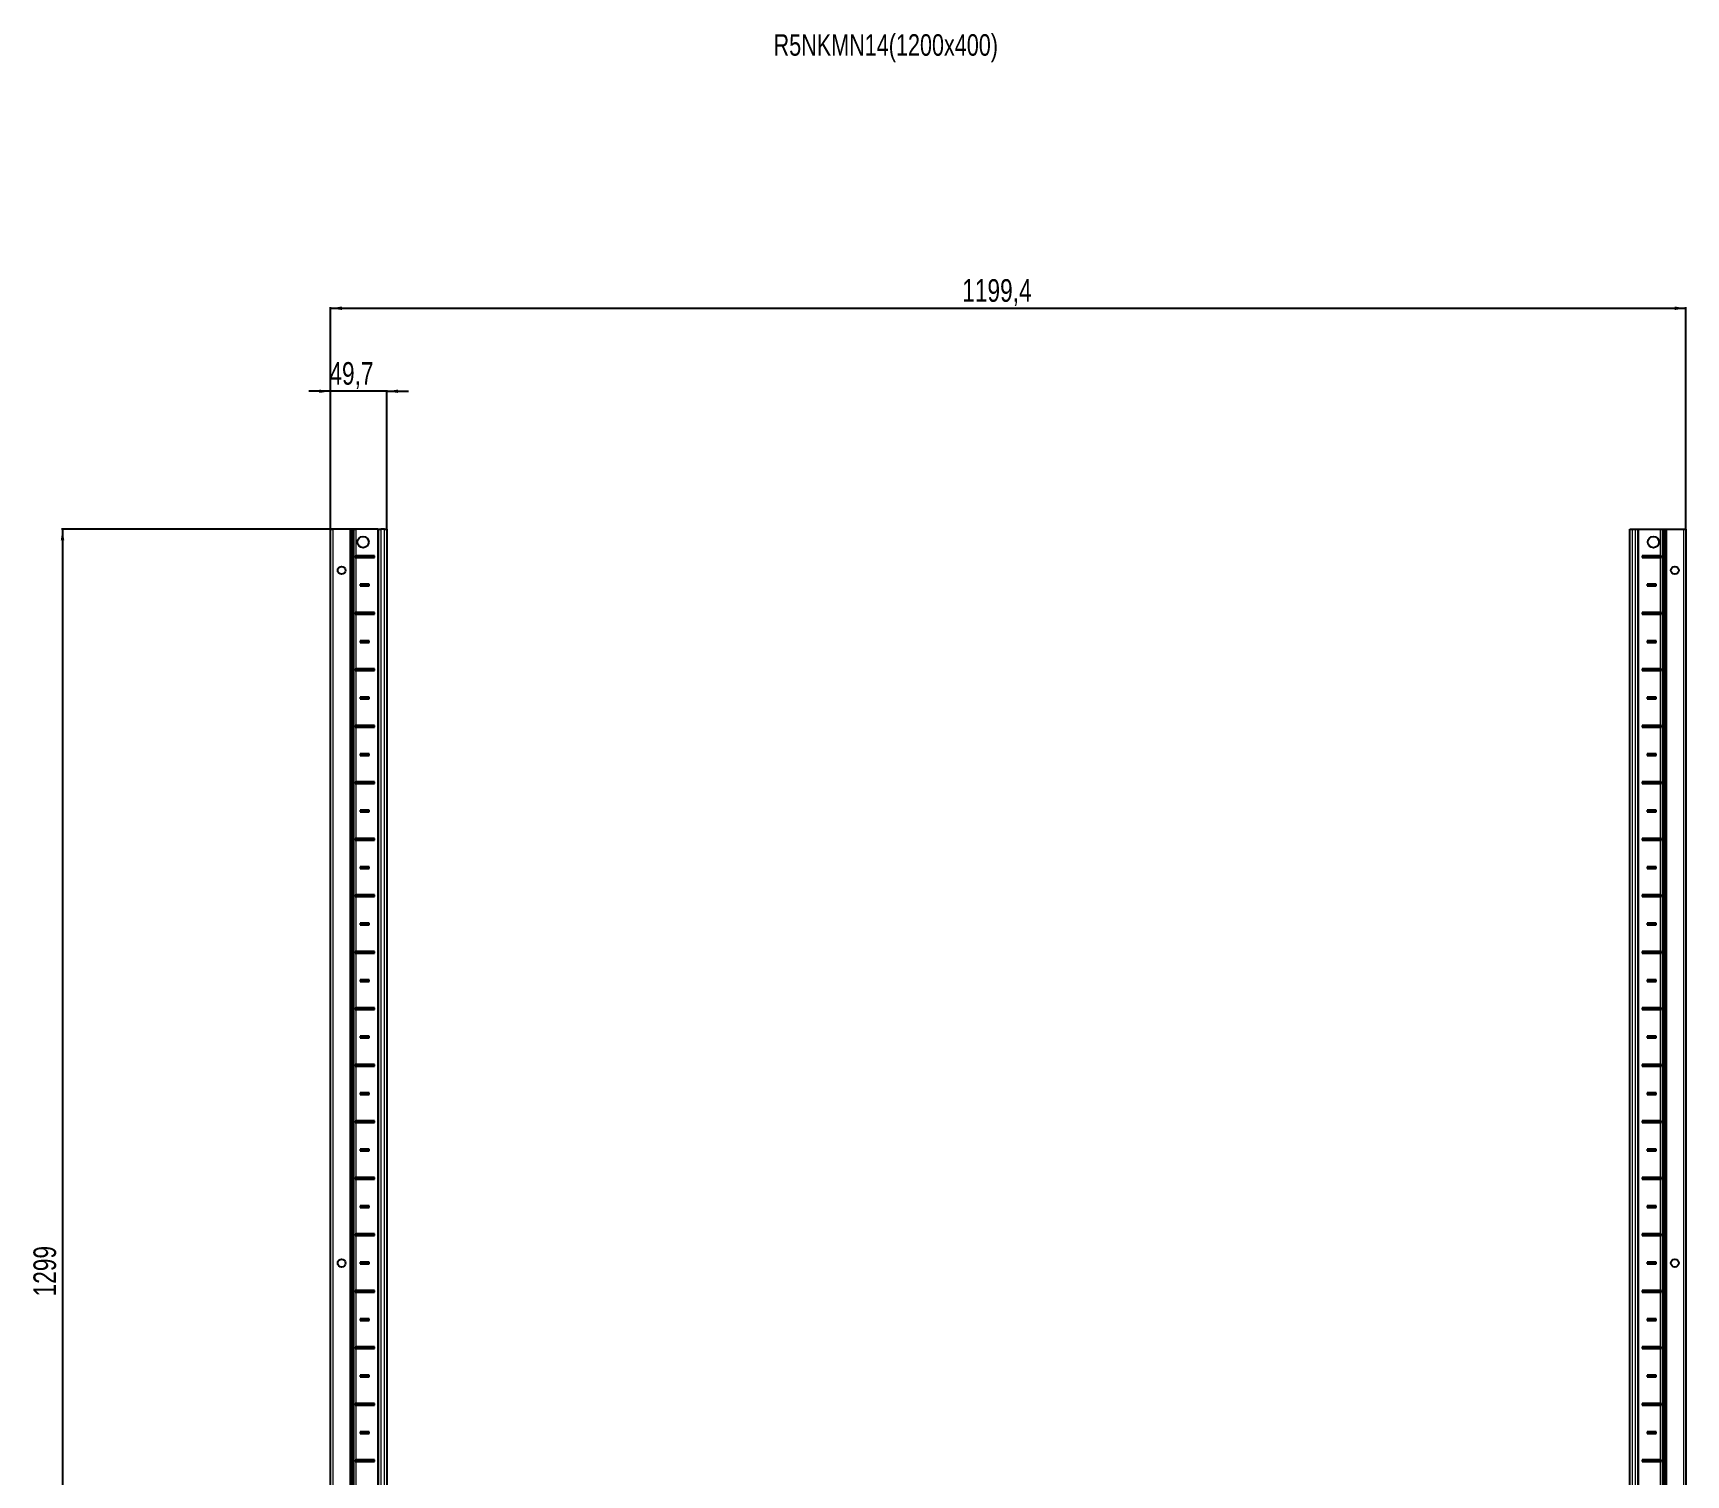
# Model space of a CAD drawing. Header units: millimetres. Extents: x -199 to 3800, y -1647 to 1507.
# Drawn here: x -199 to 1263, y -390 to 886 of the extents above; entities that cross this region are included whole.
import ezdxf

# ---------------------------------------------------------------- set-up
doc = ezdxf.new("R2010")
doc.units = ezdxf.units.MM
doc.layers.add('FORMAT', color=7, linetype='Continuous')
doc.styles.add('SLDTEXTSTYLE0', font='TXT', dxfattribs={"width": 0.75})
doc.dimstyles.new('SLDDIMSTYLE0', dxfattribs={"dimtxt": 20, "dimasz": 10, "dimexe": 0, "dimexo": 0.0625, "dimgap": 5, "dimtad": 2, "dimdec": 1, "dimrnd": 1e-09, "dimzin": 12, "dimdsep": 46, "dimtxsty": 'SLDTEXTSTYLE0', "dimsah": 1, "dimcen": 0.09, "dimadec": 0, "dimazin": 3, "dimtfac": 1, "dimtofl": 0, "dimtmove": 0, "dimatfit": 3, "dimfxl": 0, "dimfrac": 2, "dimtolj": 1, "dimtzin": 12, "dimarcsym": 0})
doc.dimstyles.new('SLDDIMSTYLE1', dxfattribs={"dimtxt": 20, "dimasz": 10, "dimexe": 0, "dimexo": 0.0625, "dimgap": 5, "dimtad": 2, "dimdec": 1, "dimrnd": 1e-09, "dimzin": 12, "dimdsep": 46, "dimtxsty": 'SLDTEXTSTYLE0', "dimsah": 1, "dimcen": 0.09, "dimadec": 0, "dimazin": 3, "dimtfac": 1, "dimtmove": 0, "dimatfit": 0, "dimfxl": 0, "dimfrac": 2, "dimtolj": 1, "dimtzin": 12, "dimarcsym": 0})

# ---------------------------------------------------------------- blocks, each defined once
blk = doc.blocks.new('_D')
at = {"layer": 'FORMAT'}
for p, q in [((86.4, 447.2), (-174.2, 447.2)), ((-173.2, 447.2), (-173.2, -851.8)), ((86.4, -851.8), (-174.2, -851.8))]:
    blk.add_line(p, q, dxfattribs=at)
for points in [[(-173.2, 447.2), (-174.7, 437.2), (-171.6, 437.2)], [(-173.2, -851.8), (-171.6, -841.8), (-174.7, -841.8)]]:
    blk.add_solid(points, dxfattribs=at)
at = {"layer": 'FORMAT', "insert": (-198.9, -231.8), "char_height": 20, "attachment_point": 1, "rotation": 90, "style": 'SLDTEXTSTYLE0'}
blk.add_mtext('1299', dxfattribs=at)
blk = doc.blocks.new('_D_1')
at = {"layer": 'FORMAT'}
for p, q in [((64, 447.2), (64, 643.6)), ((1263.4, 447.2), (1263.4, 643.6)), ((64, 642.6), (1263.4, 642.6))]:
    blk.add_line(p, q, dxfattribs=at)
for points in [[(64, 642.6), (74, 641.1), (74, 644.2)], [(1263.4, 642.6), (1253.4, 644.2), (1253.4, 641.1)]]:
    blk.add_solid(points, dxfattribs=at)
at = {"layer": 'FORMAT', "insert": (623, 668.4), "char_height": 20, "attachment_point": 1, "style": 'SLDTEXTSTYLE0'}
blk.add_mtext('1199,4', dxfattribs=at)
blk = doc.blocks.new('_D_2')
at = {"layer": 'FORMAT'}
for p, q in [((64, 569.2), (44.7, 569.2)), ((64, 447.2), (64, 570.2)), ((113.7, 569.2), (64, 569.2)), ((113.7, 447.2), (113.7, 570.2)), ((113.7, 569.2), (132.9, 569.2))]:
    blk.add_line(p, q, dxfattribs=at)
for points in [[(64, 569.2), (54, 570.7), (54, 567.7)], [(113.7, 569.2), (123.7, 567.7), (123.7, 570.7)]]:
    blk.add_solid(points, dxfattribs=at)
at = {"layer": 'FORMAT', "insert": (63, 595), "char_height": 20, "attachment_point": 1, "style": 'SLDTEXTSTYLE0'}
blk.add_mtext('49,7', dxfattribs=at)

msp = doc.modelspace()

# ---------------------------------------------------------------- linework, layer by layer
at = {"color": 7, "linetype": 'Continuous', "lineweight": 25}
for p, q in [((63.98, -851.79), (63.98, 447.21)), ((63.98, 447.21), (65.98, 447.21)), ((81.33, 447.21), (65.98, 447.21)), ((81.33, 447.21), (81.98, 447.21)), ((81.98, -851.79), (81.98, 447.21)), ((81.98, 447.21), (82.56, 447.21)), ((83.77, 447.21), (82.56, 447.21)), ((83.77, -851.79), (83.77, 447.21)), ((83.8, 447.21), (83.77, 447.21)), ((83.8, -851.79), (83.8, 447.21)), ((85.01, 447.21), (83.8, 447.21)), ((85.01, 447.21), (86.42, 447.21)), ((105.83, 447.21), (86.42, 447.21)), ((105.83, 447.21), (106.48, 447.21)), ((106.48, -851.79), (106.48, 447.21)), ((106.48, 447.21), (108.48, 447.21)), ((111.68, 447.21), (108.48, 447.21)), ((111.68, 447.21), (113.68, 447.21)), ((113.68, 447.21), (113.68, -851.79)), ((1213.68, -851.79), (1213.68, 447.21)), ((1213.68, 447.21), (1215.68, 447.21)), ((1215.68, 447.21), (1218.88, 447.21)), ((1218.88, 447.21), (1220.88, 447.21)), ((1220.88, 447.21), (1220.88, -851.79)), ((1220.88, 447.21), (1221.53, 447.21)), ((1221.53, 447.21), (1240.93, 447.21)), ((1240.93, 447.21), (1242.34, 447.21)), ((1242.34, 447.21), (1243.55, 447.21)), ((1243.55, 447.21), (1243.55, -851.79)), ((1243.55, 447.21), (1243.58, 447.21)), ((1243.58, 447.21), (1243.58, -851.79)), ((1243.58, 447.21), (1244.79, 447.21)), ((1244.79, 447.21), (1245.38, 447.21)), ((1245.38, 447.21), (1245.38, -851.79)), ((1245.38, 447.21), (1246.03, 447.21)), ((1246.03, 447.21), (1261.38, 447.21)), ((1261.38, 447.21), (1263.38, 447.21)), ((1263.38, 447.21), (1263.38, -851.79)), ((85.93, 423.35), (85.93, 422.06)), ((86.58, 422.71), (85.93, 423.35)), ((86.58, 422.71), (85.93, 422.06)), ((102.83, 423.46), (86.42, 423.46)), ((86.42, 421.96), (102.83, 421.96)), ((102.08, 422.71), (86.58, 422.71)), ((102.08, 422.71), (102.83, 423.46)), ((102.08, 422.71), (102.83, 421.96)), ((102.83, 421.96), (102.83, 423.46)), ((1240.93, 423.46), (1224.53, 423.46)), ((1224.53, 423.46), (1224.53, 421.96)), ((1225.28, 422.71), (1224.53, 423.46)), ((1225.28, 422.71), (1224.53, 421.96)), ((1224.53, 421.96), (1240.93, 421.96)), ((1225.28, 422.71), (1240.78, 422.71)), ((1240.78, 422.71), (1241.42, 423.35)), ((1240.78, 422.71), (1241.42, 422.06)), ((1241.42, 422.06), (1241.42, 423.35)), ((98.33, 398.46), (90.33, 398.46)), ((90.33, 398.46), (90.33, 396.96)), ((91.08, 397.71), (90.33, 398.46)), ((91.08, 397.71), (90.33, 396.96)), ((90.33, 396.96), (98.33, 396.96)), ((97.58, 397.71), (91.08, 397.71)), ((97.58, 397.71), (98.33, 398.46)), ((97.58, 397.71), (98.33, 396.96)), ((98.33, 396.96), (98.33, 398.46)), ((1237.03, 398.46), (1229.03, 398.46)), ((1229.03, 398.46), (1229.03, 396.96)), ((1229.78, 397.71), (1229.03, 398.46)), ((1229.78, 397.71), (1229.03, 396.96)), ((1229.03, 396.96), (1237.03, 396.96)), ((1229.78, 397.71), (1236.28, 397.71)), ((1236.28, 397.71), (1237.03, 398.46)), ((1236.28, 397.71), (1237.03, 396.96)), ((1237.03, 396.96), (1237.03, 398.46)), ((85.93, 373.35), (85.93, 372.06)), ((86.58, 372.71), (85.93, 373.35)), ((86.58, 372.71), (85.93, 372.06)), ((102.83, 373.46), (86.42, 373.46)), ((86.42, 371.96), (102.83, 371.96)), ((102.08, 372.71), (86.58, 372.71)), ((102.08, 372.71), (102.83, 373.46)), ((102.08, 372.71), (102.83, 371.96)), ((102.83, 371.96), (102.83, 373.46)), ((1240.93, 373.46), (1224.53, 373.46)), ((1224.53, 373.46), (1224.53, 371.96)), ((1225.28, 372.71), (1224.53, 373.46)), ((1225.28, 372.71), (1224.53, 371.96)), ((1224.53, 371.96), (1240.93, 371.96)), ((1225.28, 372.71), (1240.78, 372.71)), ((1240.78, 372.71), (1241.42, 373.35)), ((1240.78, 372.71), (1241.42, 372.06)), ((1241.42, 372.06), (1241.42, 373.35)), ((98.33, 348.46), (90.33, 348.46)), ((90.33, 348.46), (90.33, 346.96)), ((91.08, 347.71), (90.33, 348.46)), ((91.08, 347.71), (90.33, 346.96)), ((90.33, 346.96), (98.33, 346.96)), ((97.58, 347.71), (91.08, 347.71)), ((97.58, 347.71), (98.33, 348.46)), ((97.58, 347.71), (98.33, 346.96)), ((98.33, 346.96), (98.33, 348.46)), ((1237.03, 348.46), (1229.03, 348.46)), ((1229.03, 348.46), (1229.03, 346.96)), ((1229.78, 347.71), (1229.03, 348.46)), ((1229.78, 347.71), (1229.03, 346.96)), ((1229.03, 346.96), (1237.03, 346.96)), ((1229.78, 347.71), (1236.28, 347.71)), ((1236.28, 347.71), (1237.03, 348.46)), ((1236.28, 347.71), (1237.03, 346.96)), ((1237.03, 346.96), (1237.03, 348.46)), ((85.93, 323.35), (85.93, 322.06)), ((86.58, 322.71), (85.93, 323.35)), ((86.58, 322.71), (85.93, 322.06)), ((102.83, 323.46), (86.42, 323.46)), ((86.42, 321.96), (102.83, 321.96)), ((102.08, 322.71), (86.58, 322.71)), ((102.08, 322.71), (102.83, 323.46)), ((102.08, 322.71), (102.83, 321.96)), ((102.83, 321.96), (102.83, 323.46)), ((1240.93, 323.46), (1224.53, 323.46)), ((1224.53, 323.46), (1224.53, 321.96)), ((1225.28, 322.71), (1224.53, 323.46)), ((1225.28, 322.71), (1224.53, 321.96)), ((1224.53, 321.96), (1240.93, 321.96)), ((1225.28, 322.71), (1240.78, 322.71)), ((1240.78, 322.71), (1241.42, 323.35)), ((1240.78, 322.71), (1241.42, 322.06)), ((1241.42, 322.06), (1241.42, 323.35)), ((98.33, 298.46), (90.33, 298.46)), ((90.33, 298.46), (90.33, 296.96)), ((91.08, 297.71), (90.33, 298.46)), ((91.08, 297.71), (90.33, 296.96)), ((90.33, 296.96), (98.33, 296.96)), ((97.58, 297.71), (91.08, 297.71)), ((97.58, 297.71), (98.33, 298.46)), ((97.58, 297.71), (98.33, 296.96)), ((98.33, 296.96), (98.33, 298.46)), ((1237.03, 298.46), (1229.03, 298.46)), ((1229.03, 298.46), (1229.03, 296.96)), ((1229.78, 297.71), (1229.03, 298.46)), ((1229.78, 297.71), (1229.03, 296.96)), ((1229.03, 296.96), (1237.03, 296.96)), ((1229.78, 297.71), (1236.28, 297.71)), ((1236.28, 297.71), (1237.03, 298.46)), ((1236.28, 297.71), (1237.03, 296.96)), ((1237.03, 296.96), (1237.03, 298.46)), ((85.93, 273.35), (85.93, 272.06)), ((86.58, 272.71), (85.93, 273.35)), ((86.58, 272.71), (85.93, 272.06)), ((102.83, 273.46), (86.42, 273.46)), ((86.42, 271.96), (102.83, 271.96)), ((102.08, 272.71), (86.58, 272.71)), ((102.08, 272.71), (102.83, 273.46)), ((102.08, 272.71), (102.83, 271.96)), ((102.83, 271.96), (102.83, 273.46)), ((1240.93, 273.46), (1224.53, 273.46)), ((1224.53, 273.46), (1224.53, 271.96)), ((1225.28, 272.71), (1224.53, 273.46)), ((1225.28, 272.71), (1224.53, 271.96)), ((1224.53, 271.96), (1240.93, 271.96)), ((1225.28, 272.71), (1240.78, 272.71)), ((1240.78, 272.71), (1241.42, 273.35)), ((1240.78, 272.71), (1241.42, 272.06)), ((1241.42, 272.06), (1241.42, 273.35)), ((98.33, 248.46), (90.33, 248.46)), ((90.33, 248.46), (90.33, 246.96)), ((91.08, 247.71), (90.33, 248.46)), ((91.08, 247.71), (90.33, 246.96)), ((90.33, 246.96), (98.33, 246.96)), ((97.58, 247.71), (91.08, 247.71)), ((97.58, 247.71), (98.33, 248.46)), ((97.58, 247.71), (98.33, 246.96)), ((98.33, 246.96), (98.33, 248.46)), ((1237.03, 248.46), (1229.03, 248.46)), ((1229.03, 248.46), (1229.03, 246.96)), ((1229.78, 247.71), (1229.03, 248.46)), ((1229.78, 247.71), (1229.03, 246.96)), ((1229.03, 246.96), (1237.03, 246.96)), ((1229.78, 247.71), (1236.28, 247.71)), ((1236.28, 247.71), (1237.03, 248.46)), ((1236.28, 247.71), (1237.03, 246.96)), ((1237.03, 246.96), (1237.03, 248.46)), ((85.93, 223.35), (85.93, 222.06)), ((86.58, 222.71), (85.93, 223.35)), ((86.58, 222.71), (85.93, 222.06)), ((102.83, 223.46), (86.42, 223.46)), ((86.42, 221.96), (102.83, 221.96)), ((102.08, 222.71), (86.58, 222.71)), ((102.08, 222.71), (102.83, 223.46)), ((102.08, 222.71), (102.83, 221.96)), ((102.83, 221.96), (102.83, 223.46)), ((1240.93, 223.46), (1224.53, 223.46)), ((1224.53, 223.46), (1224.53, 221.96)), ((1225.28, 222.71), (1224.53, 223.46)), ((1225.28, 222.71), (1224.53, 221.96)), ((1224.53, 221.96), (1240.93, 221.96)), ((1225.28, 222.71), (1240.78, 222.71)), ((1240.78, 222.71), (1241.42, 223.35)), ((1240.78, 222.71), (1241.42, 222.06)), ((1241.42, 222.06), (1241.42, 223.35)), ((98.33, 198.46), (90.33, 198.46)), ((90.33, 198.46), (90.33, 196.96)), ((91.08, 197.71), (90.33, 198.46)), ((91.08, 197.71), (90.33, 196.96)), ((90.33, 196.96), (98.33, 196.96)), ((97.58, 197.71), (91.08, 197.71)), ((97.58, 197.71), (98.33, 198.46)), ((97.58, 197.71), (98.33, 196.96)), ((98.33, 196.96), (98.33, 198.46)), ((1237.03, 198.46), (1229.03, 198.46)), ((1229.03, 198.46), (1229.03, 196.96)), ((1229.78, 197.71), (1229.03, 198.46)), ((1229.78, 197.71), (1229.03, 196.96)), ((1229.03, 196.96), (1237.03, 196.96)), ((1229.78, 197.71), (1236.28, 197.71)), ((1236.28, 197.71), (1237.03, 198.46)), ((1236.28, 197.71), (1237.03, 196.96)), ((1237.03, 196.96), (1237.03, 198.46)), ((85.93, 173.35), (85.93, 172.06)), ((86.58, 172.71), (85.93, 173.35)), ((86.58, 172.71), (85.93, 172.06)), ((102.83, 173.46), (86.42, 173.46)), ((86.42, 171.96), (102.83, 171.96)), ((102.08, 172.71), (86.58, 172.71)), ((102.08, 172.71), (102.83, 173.46)), ((102.08, 172.71), (102.83, 171.96)), ((102.83, 171.96), (102.83, 173.46)), ((1240.93, 173.46), (1224.53, 173.46)), ((1224.53, 173.46), (1224.53, 171.96)), ((1225.28, 172.71), (1224.53, 173.46)), ((1225.28, 172.71), (1224.53, 171.96)), ((1224.53, 171.96), (1240.93, 171.96)), ((1225.28, 172.71), (1240.78, 172.71)), ((1240.78, 172.71), (1241.42, 173.35)), ((1240.78, 172.71), (1241.42, 172.06)), ((1241.42, 172.06), (1241.42, 173.35)), ((98.33, 148.46), (90.33, 148.46)), ((90.33, 148.46), (90.33, 146.96)), ((91.08, 147.71), (90.33, 148.46)), ((91.08, 147.71), (90.33, 146.96)), ((90.33, 146.96), (98.33, 146.96)), ((97.58, 147.71), (91.08, 147.71)), ((97.58, 147.71), (98.33, 148.46)), ((97.58, 147.71), (98.33, 146.96)), ((98.33, 146.96), (98.33, 148.46)), ((1237.03, 148.46), (1229.03, 148.46)), ((1229.03, 148.46), (1229.03, 146.96)), ((1229.78, 147.71), (1229.03, 148.46)), ((1229.78, 147.71), (1229.03, 146.96)), ((1229.03, 146.96), (1237.03, 146.96)), ((1229.78, 147.71), (1236.28, 147.71)), ((1236.28, 147.71), (1237.03, 148.46)), ((1236.28, 147.71), (1237.03, 146.96)), ((1237.03, 146.96), (1237.03, 148.46)), ((85.93, 123.35), (85.93, 122.06)), ((86.58, 122.71), (85.93, 123.35)), ((86.58, 122.71), (85.93, 122.06)), ((102.83, 123.46), (86.42, 123.46)), ((86.42, 121.96), (102.83, 121.96)), ((102.08, 122.71), (86.58, 122.71)), ((102.08, 122.71), (102.83, 123.46)), ((102.08, 122.71), (102.83, 121.96)), ((102.83, 121.96), (102.83, 123.46)), ((1240.93, 123.46), (1224.53, 123.46)), ((1224.53, 123.46), (1224.53, 121.96)), ((1225.28, 122.71), (1224.53, 123.46)), ((1225.28, 122.71), (1224.53, 121.96)), ((1224.53, 121.96), (1240.93, 121.96)), ((1225.28, 122.71), (1240.78, 122.71)), ((1240.78, 122.71), (1241.42, 123.35)), ((1240.78, 122.71), (1241.42, 122.06)), ((1241.42, 122.06), (1241.42, 123.35)), ((98.33, 98.46), (90.33, 98.46)), ((90.33, 98.46), (90.33, 96.96)), ((91.08, 97.71), (90.33, 98.46)), ((91.08, 97.71), (90.33, 96.96)), ((90.33, 96.96), (98.33, 96.96)), ((97.58, 97.71), (91.08, 97.71)), ((97.58, 97.71), (98.33, 98.46)), ((97.58, 97.71), (98.33, 96.96)), ((98.33, 96.96), (98.33, 98.46)), ((1237.03, 98.46), (1229.03, 98.46)), ((1229.03, 98.46), (1229.03, 96.96)), ((1229.78, 97.71), (1229.03, 98.46)), ((1229.78, 97.71), (1229.03, 96.96)), ((1229.03, 96.96), (1237.03, 96.96)), ((1229.78, 97.71), (1236.28, 97.71)), ((1236.28, 97.71), (1237.03, 98.46)), ((1236.28, 97.71), (1237.03, 96.96)), ((1237.03, 96.96), (1237.03, 98.46)), ((85.93, 73.35), (85.93, 72.06)), ((86.58, 72.71), (85.93, 73.35)), ((102.83, 73.46), (86.42, 73.46)), ((102.08, 72.71), (102.83, 73.46)), ((102.83, 71.96), (102.83, 73.46)), ((1240.93, 73.46), (1224.53, 73.46)), ((1224.53, 73.46), (1224.53, 71.96)), ((1225.28, 72.71), (1224.53, 73.46)), ((1240.78, 72.71), (1241.42, 73.35)), ((1241.42, 72.06), (1241.42, 73.35)), ((86.58, 72.71), (85.93, 72.06)), ((86.42, 71.96), (102.83, 71.96)), ((102.08, 72.71), (86.58, 72.71)), ((102.08, 72.71), (102.83, 71.96)), ((1225.28, 72.71), (1224.53, 71.96)), ((1224.53, 71.96), (1240.93, 71.96)), ((1225.28, 72.71), (1240.78, 72.71)), ((1240.78, 72.71), (1241.42, 72.06)), ((98.33, 48.46), (90.33, 48.46)), ((90.33, 48.46), (90.33, 46.96)), ((91.08, 47.71), (90.33, 48.46)), ((91.08, 47.71), (90.33, 46.96)), ((90.33, 46.96), (98.33, 46.96)), ((97.58, 47.71), (91.08, 47.71)), ((97.58, 47.71), (98.33, 48.46)), ((97.58, 47.71), (98.33, 46.96)), ((98.33, 46.96), (98.33, 48.46)), ((1237.03, 48.46), (1229.03, 48.46)), ((1229.03, 48.46), (1229.03, 46.96)), ((1229.78, 47.71), (1229.03, 48.46)), ((1229.78, 47.71), (1229.03, 46.96)), ((1229.03, 46.96), (1237.03, 46.96)), ((1229.78, 47.71), (1236.28, 47.71)), ((1236.28, 47.71), (1237.03, 48.46)), ((1236.28, 47.71), (1237.03, 46.96)), ((1237.03, 46.96), (1237.03, 48.46)), ((85.93, 23.35), (85.93, 22.06)), ((86.58, 22.71), (85.93, 23.35)), ((86.58, 22.71), (85.93, 22.06)), ((102.83, 23.46), (86.42, 23.46)), ((86.42, 21.96), (102.83, 21.96)), ((102.08, 22.71), (86.58, 22.71)), ((102.08, 22.71), (102.83, 23.46)), ((102.08, 22.71), (102.83, 21.96)), ((102.83, 21.96), (102.83, 23.46)), ((1240.93, 23.46), (1224.53, 23.46)), ((1224.53, 23.46), (1224.53, 21.96)), ((1225.28, 22.71), (1224.53, 23.46)), ((1225.28, 22.71), (1224.53, 21.96)), ((1224.53, 21.96), (1240.93, 21.96)), ((1225.28, 22.71), (1240.78, 22.71)), ((1240.78, 22.71), (1241.42, 23.35)), ((1240.78, 22.71), (1241.42, 22.06)), ((1241.42, 22.06), (1241.42, 23.35)), ((98.33, -1.54), (90.33, -1.54)), ((90.33, -1.54), (90.33, -3.04)), ((91.08, -2.29), (90.33, -1.54)), ((91.08, -2.29), (90.33, -3.04)), ((90.33, -3.04), (98.33, -3.04)), ((97.58, -2.29), (91.08, -2.29)), ((97.58, -2.29), (98.33, -1.54)), ((97.58, -2.29), (98.33, -3.04)), ((98.33, -3.04), (98.33, -1.54)), ((1237.03, -1.54), (1229.03, -1.54)), ((1229.03, -1.54), (1229.03, -3.04)), ((1229.78, -2.29), (1229.03, -1.54)), ((1229.78, -2.29), (1229.03, -3.04)), ((1229.03, -3.04), (1237.03, -3.04)), ((1229.78, -2.29), (1236.28, -2.29)), ((1236.28, -2.29), (1237.03, -1.54)), ((1236.28, -2.29), (1237.03, -3.04)), ((1237.03, -3.04), (1237.03, -1.54)), ((85.93, -26.65), (85.93, -27.94)), ((86.58, -27.29), (85.93, -26.65)), ((86.58, -27.29), (85.93, -27.94)), ((102.83, -26.54), (86.42, -26.54)), ((86.42, -28.04), (102.83, -28.04)), ((102.08, -27.29), (86.58, -27.29)), ((102.08, -27.29), (102.83, -26.54)), ((102.08, -27.29), (102.83, -28.04)), ((102.83, -28.04), (102.83, -26.54)), ((1240.93, -26.54), (1224.53, -26.54)), ((1224.53, -26.54), (1224.53, -28.04)), ((1225.28, -27.29), (1224.53, -26.54)), ((1225.28, -27.29), (1224.53, -28.04)), ((1224.53, -28.04), (1240.93, -28.04)), ((1225.28, -27.29), (1240.78, -27.29)), ((1240.78, -27.29), (1241.42, -26.65)), ((1240.78, -27.29), (1241.42, -27.94)), ((1241.42, -27.94), (1241.42, -26.65)), ((98.33, -51.54), (90.33, -51.54)), ((90.33, -51.54), (90.33, -53.04)), ((91.08, -52.29), (90.33, -51.54)), ((91.08, -52.29), (90.33, -53.04)), ((90.33, -53.04), (98.33, -53.04)), ((97.58, -52.29), (91.08, -52.29)), ((97.58, -52.29), (98.33, -51.54)), ((97.58, -52.29), (98.33, -53.04)), ((98.33, -53.04), (98.33, -51.54)), ((1237.03, -51.54), (1229.03, -51.54)), ((1229.03, -51.54), (1229.03, -53.04)), ((1229.78, -52.29), (1229.03, -51.54)), ((1229.78, -52.29), (1229.03, -53.04)), ((1229.03, -53.04), (1237.03, -53.04)), ((1229.78, -52.29), (1236.28, -52.29)), ((1236.28, -52.29), (1237.03, -51.54)), ((1236.28, -52.29), (1237.03, -53.04)), ((1237.03, -53.04), (1237.03, -51.54)), ((85.93, -76.65), (85.93, -77.94)), ((86.58, -77.29), (85.93, -76.65)), ((86.58, -77.29), (85.93, -77.94)), ((102.83, -76.54), (86.42, -76.54)), ((86.42, -78.04), (102.83, -78.04)), ((102.08, -77.29), (86.58, -77.29)), ((102.08, -77.29), (102.83, -76.54)), ((102.08, -77.29), (102.83, -78.04)), ((102.83, -78.04), (102.83, -76.54)), ((1240.93, -76.54), (1224.53, -76.54)), ((1224.53, -76.54), (1224.53, -78.04)), ((1225.28, -77.29), (1224.53, -76.54)), ((1225.28, -77.29), (1224.53, -78.04)), ((1224.53, -78.04), (1240.93, -78.04)), ((1225.28, -77.29), (1240.78, -77.29)), ((1240.78, -77.29), (1241.42, -76.65)), ((1240.78, -77.29), (1241.42, -77.94)), ((1241.42, -77.94), (1241.42, -76.65)), ((98.33, -101.54), (90.33, -101.54)), ((90.33, -101.54), (90.33, -103.04)), ((91.08, -102.29), (90.33, -101.54)), ((91.08, -102.29), (90.33, -103.04)), ((97.58, -102.29), (91.08, -102.29)), ((97.58, -102.29), (98.33, -101.54)), ((97.58, -102.29), (98.33, -103.04)), ((98.33, -103.04), (98.33, -101.54)), ((1237.03, -101.54), (1229.03, -101.54)), ((1229.03, -101.54), (1229.03, -103.04)), ((1229.78, -102.29), (1229.03, -101.54)), ((1229.78, -102.29), (1229.03, -103.04)), ((1229.78, -102.29), (1236.28, -102.29)), ((1236.28, -102.29), (1237.03, -101.54)), ((1236.28, -102.29), (1237.03, -103.04)), ((1237.03, -103.04), (1237.03, -101.54)), ((90.33, -103.04), (98.33, -103.04)), ((1229.03, -103.04), (1237.03, -103.04)), ((85.93, -126.65), (85.93, -127.94)), ((86.58, -127.29), (85.93, -126.65)), ((86.58, -127.29), (85.93, -127.94)), ((102.83, -126.54), (86.42, -126.54)), ((86.42, -128.04), (102.83, -128.04)), ((102.08, -127.29), (86.58, -127.29)), ((102.08, -127.29), (102.83, -126.54)), ((102.08, -127.29), (102.83, -128.04)), ((102.83, -128.04), (102.83, -126.54)), ((1240.93, -126.54), (1224.53, -126.54)), ((1224.53, -126.54), (1224.53, -128.04)), ((1225.28, -127.29), (1224.53, -126.54)), ((1225.28, -127.29), (1224.53, -128.04)), ((1224.53, -128.04), (1240.93, -128.04)), ((1225.28, -127.29), (1240.78, -127.29)), ((1240.78, -127.29), (1241.42, -126.65)), ((1240.78, -127.29), (1241.42, -127.94)), ((1241.42, -127.94), (1241.42, -126.65)), ((98.33, -151.54), (90.33, -151.54)), ((90.33, -151.54), (90.33, -153.04)), ((91.08, -152.29), (90.33, -151.54)), ((91.08, -152.29), (90.33, -153.04)), ((90.33, -153.04), (98.33, -153.04)), ((97.58, -152.29), (91.08, -152.29)), ((97.58, -152.29), (98.33, -151.54)), ((97.58, -152.29), (98.33, -153.04)), ((98.33, -153.04), (98.33, -151.54)), ((1237.03, -151.54), (1229.03, -151.54)), ((1229.03, -151.54), (1229.03, -153.04)), ((1229.78, -152.29), (1229.03, -151.54)), ((1229.78, -152.29), (1229.03, -153.04)), ((1229.03, -153.04), (1237.03, -153.04)), ((1229.78, -152.29), (1236.28, -152.29)), ((1236.28, -152.29), (1237.03, -151.54)), ((1236.28, -152.29), (1237.03, -153.04)), ((1237.03, -153.04), (1237.03, -151.54)), ((85.93, -176.65), (85.93, -177.94)), ((86.58, -177.29), (85.93, -176.65)), ((86.58, -177.29), (85.93, -177.94)), ((102.83, -176.54), (86.42, -176.54)), ((86.42, -178.04), (102.83, -178.04)), ((102.08, -177.29), (86.58, -177.29)), ((102.08, -177.29), (102.83, -176.54)), ((102.08, -177.29), (102.83, -178.04)), ((102.83, -178.04), (102.83, -176.54)), ((1240.93, -176.54), (1224.53, -176.54)), ((1224.53, -176.54), (1224.53, -178.04)), ((1225.28, -177.29), (1224.53, -176.54)), ((1225.28, -177.29), (1224.53, -178.04)), ((1224.53, -178.04), (1240.93, -178.04)), ((1225.28, -177.29), (1240.78, -177.29)), ((1240.78, -177.29), (1241.42, -176.65)), ((1240.78, -177.29), (1241.42, -177.94)), ((1241.42, -177.94), (1241.42, -176.65)), ((98.33, -201.54), (90.33, -201.54)), ((90.33, -201.54), (90.33, -203.04)), ((91.08, -202.29), (90.33, -201.54)), ((91.08, -202.29), (90.33, -203.04)), ((90.33, -203.04), (98.33, -203.04)), ((97.58, -202.29), (91.08, -202.29)), ((97.58, -202.29), (98.33, -201.54)), ((97.58, -202.29), (98.33, -203.04)), ((98.33, -203.04), (98.33, -201.54)), ((1237.03, -201.54), (1229.03, -201.54)), ((1229.03, -201.54), (1229.03, -203.04)), ((1229.78, -202.29), (1229.03, -201.54)), ((1229.78, -202.29), (1229.03, -203.04)), ((1229.03, -203.04), (1237.03, -203.04)), ((1229.78, -202.29), (1236.28, -202.29)), ((1236.28, -202.29), (1237.03, -201.54)), ((1236.28, -202.29), (1237.03, -203.04)), ((1237.03, -203.04), (1237.03, -201.54)), ((85.93, -226.65), (85.93, -227.94)), ((86.58, -227.29), (85.93, -226.65)), ((86.58, -227.29), (85.93, -227.94)), ((102.83, -226.54), (86.42, -226.54)), ((86.42, -228.04), (102.83, -228.04)), ((102.08, -227.29), (86.58, -227.29)), ((102.08, -227.29), (102.83, -226.54)), ((102.08, -227.29), (102.83, -228.04)), ((102.83, -228.04), (102.83, -226.54)), ((1240.93, -226.54), (1224.53, -226.54)), ((1224.53, -226.54), (1224.53, -228.04)), ((1225.28, -227.29), (1224.53, -226.54)), ((1225.28, -227.29), (1224.53, -228.04)), ((1224.53, -228.04), (1240.93, -228.04)), ((1225.28, -227.29), (1240.78, -227.29)), ((1240.78, -227.29), (1241.42, -226.65)), ((1240.78, -227.29), (1241.42, -227.94)), ((1241.42, -227.94), (1241.42, -226.65)), ((98.33, -251.54), (90.33, -251.54)), ((90.33, -251.54), (90.33, -253.04)), ((91.08, -252.29), (90.33, -251.54)), ((91.08, -252.29), (90.33, -253.04)), ((90.33, -253.04), (98.33, -253.04)), ((97.58, -252.29), (91.08, -252.29)), ((97.58, -252.29), (98.33, -251.54)), ((97.58, -252.29), (98.33, -253.04)), ((98.33, -253.04), (98.33, -251.54)), ((1237.03, -251.54), (1229.03, -251.54)), ((1229.03, -251.54), (1229.03, -253.04)), ((1229.78, -252.29), (1229.03, -251.54)), ((1229.78, -252.29), (1229.03, -253.04)), ((1229.03, -253.04), (1237.03, -253.04)), ((1229.78, -252.29), (1236.28, -252.29)), ((1236.28, -252.29), (1237.03, -251.54)), ((1236.28, -252.29), (1237.03, -253.04)), ((1237.03, -253.04), (1237.03, -251.54)), ((85.93, -276.65), (85.93, -277.94)), ((86.58, -277.29), (85.93, -276.65)), ((86.58, -277.29), (85.93, -277.94)), ((102.83, -276.54), (86.42, -276.54)), ((102.08, -277.29), (86.58, -277.29)), ((102.08, -277.29), (102.83, -276.54)), ((102.08, -277.29), (102.83, -278.04)), ((102.83, -278.04), (102.83, -276.54)), ((1240.93, -276.54), (1224.53, -276.54)), ((1224.53, -276.54), (1224.53, -278.04)), ((1225.28, -277.29), (1224.53, -276.54)), ((1225.28, -277.29), (1224.53, -278.04)), ((1225.28, -277.29), (1240.78, -277.29)), ((1240.78, -277.29), (1241.42, -276.65)), ((1240.78, -277.29), (1241.42, -277.94)), ((1241.42, -277.94), (1241.42, -276.65)), ((86.42, -278.04), (102.83, -278.04)), ((1224.53, -278.04), (1240.93, -278.04)), ((98.33, -301.54), (90.33, -301.54)), ((90.33, -301.54), (90.33, -303.04)), ((91.08, -302.29), (90.33, -301.54)), ((91.08, -302.29), (90.33, -303.04)), ((90.33, -303.04), (98.33, -303.04)), ((97.58, -302.29), (91.08, -302.29)), ((97.58, -302.29), (98.33, -301.54)), ((97.58, -302.29), (98.33, -303.04)), ((98.33, -303.04), (98.33, -301.54)), ((1237.03, -301.54), (1229.03, -301.54)), ((1229.03, -301.54), (1229.03, -303.04)), ((1229.78, -302.29), (1229.03, -301.54)), ((1229.78, -302.29), (1229.03, -303.04)), ((1229.03, -303.04), (1237.03, -303.04)), ((1229.78, -302.29), (1236.28, -302.29)), ((1236.28, -302.29), (1237.03, -301.54)), ((1236.28, -302.29), (1237.03, -303.04)), ((1237.03, -303.04), (1237.03, -301.54)), ((85.93, -326.65), (85.93, -327.94)), ((86.58, -327.29), (85.93, -326.65)), ((86.58, -327.29), (85.93, -327.94)), ((102.83, -326.54), (86.42, -326.54)), ((86.42, -328.04), (102.83, -328.04)), ((102.08, -327.29), (86.58, -327.29)), ((102.08, -327.29), (102.83, -326.54)), ((102.08, -327.29), (102.83, -328.04)), ((102.83, -328.04), (102.83, -326.54)), ((1240.93, -326.54), (1224.53, -326.54)), ((1224.53, -326.54), (1224.53, -328.04)), ((1225.28, -327.29), (1224.53, -326.54)), ((1225.28, -327.29), (1224.53, -328.04)), ((1224.53, -328.04), (1240.93, -328.04)), ((1225.28, -327.29), (1240.78, -327.29)), ((1240.78, -327.29), (1241.42, -326.65)), ((1240.78, -327.29), (1241.42, -327.94)), ((1241.42, -327.94), (1241.42, -326.65)), ((98.33, -351.54), (90.33, -351.54)), ((90.33, -351.54), (90.33, -353.04)), ((91.08, -352.29), (90.33, -351.54)), ((91.08, -352.29), (90.33, -353.04)), ((90.33, -353.04), (98.33, -353.04)), ((97.58, -352.29), (91.08, -352.29)), ((97.58, -352.29), (98.33, -351.54)), ((97.58, -352.29), (98.33, -353.04)), ((98.33, -353.04), (98.33, -351.54)), ((1237.03, -351.54), (1229.03, -351.54)), ((1229.03, -351.54), (1229.03, -353.04)), ((1229.78, -352.29), (1229.03, -351.54)), ((1229.78, -352.29), (1229.03, -353.04)), ((1229.03, -353.04), (1237.03, -353.04)), ((1229.78, -352.29), (1236.28, -352.29)), ((1236.28, -352.29), (1237.03, -351.54)), ((1236.28, -352.29), (1237.03, -353.04)), ((1237.03, -353.04), (1237.03, -351.54)), ((85.93, -376.65), (85.93, -377.94)), ((86.58, -377.29), (85.93, -376.65)), ((86.58, -377.29), (85.93, -377.94)), ((102.83, -376.54), (86.42, -376.54)), ((86.42, -378.04), (102.83, -378.04)), ((102.08, -377.29), (86.58, -377.29)), ((102.08, -377.29), (102.83, -376.54)), ((102.08, -377.29), (102.83, -378.04)), ((102.83, -378.04), (102.83, -376.54)), ((1240.93, -376.54), (1224.53, -376.54)), ((1224.53, -376.54), (1224.53, -378.04)), ((1225.28, -377.29), (1224.53, -376.54)), ((1225.28, -377.29), (1224.53, -378.04)), ((1224.53, -378.04), (1240.93, -378.04)), ((1225.28, -377.29), (1240.78, -377.29)), ((1240.78, -377.29), (1241.42, -376.65)), ((1240.78, -377.29), (1241.42, -377.94)), ((1241.42, -377.94), (1241.42, -376.65))]:
    msp.add_line(p, q, dxfattribs=at)
at = {"color": 8, "linetype": 'Continuous', "lineweight": 18}
for p, q in [((65.98, 447.21), (65.98, -851.79)), ((81.33, -851.79), (81.33, 447.21)), ((82.56, 447.21), (82.56, -851.79)), ((85.01, -851.79), (85.01, 447.21)), ((86.42, 447.21), (86.42, 423.46)), ((105.83, -851.79), (105.83, 447.21)), ((108.48, 447.21), (108.48, -851.79)), ((111.68, -851.79), (111.68, 447.21)), ((1215.68, 447.21), (1215.68, -851.79)), ((1218.88, -851.79), (1218.88, 447.21)), ((1221.53, 447.21), (1221.53, -851.79)), ((1240.93, 423.46), (1240.93, 447.21)), ((1242.34, 447.21), (1242.34, -851.79)), ((1244.79, -851.79), (1244.79, 447.21)), ((1246.03, 447.21), (1246.03, -851.79)), ((1261.38, -851.79), (1261.38, 447.21)), ((86.42, 421.96), (86.42, 373.46)), ((1240.93, 373.46), (1240.93, 421.96)), ((86.42, 371.96), (86.42, 323.46)), ((1240.93, 323.46), (1240.93, 371.96)), ((86.42, 321.96), (86.42, 273.46)), ((1240.93, 273.46), (1240.93, 321.96)), ((86.42, 271.96), (86.42, 223.46)), ((1240.93, 223.46), (1240.93, 271.96)), ((86.42, 221.96), (86.42, 173.46)), ((1240.93, 173.46), (1240.93, 221.96)), ((86.42, 171.96), (86.42, 123.46)), ((1240.93, 123.46), (1240.93, 171.96)), ((86.42, 121.96), (86.42, 73.46)), ((1240.93, 73.46), (1240.93, 121.96)), ((86.42, 71.96), (86.42, 23.46)), ((1240.93, 23.46), (1240.93, 71.96)), ((86.42, 21.96), (86.42, -26.54)), ((1240.93, -26.54), (1240.93, 21.96)), ((86.42, -28.04), (86.42, -76.54)), ((1240.93, -76.54), (1240.93, -28.04)), ((86.42, -78.04), (86.42, -126.54)), ((1240.93, -126.54), (1240.93, -78.04)), ((86.42, -128.04), (86.42, -176.54)), ((1240.93, -176.54), (1240.93, -128.04)), ((86.42, -178.04), (86.42, -226.54)), ((1240.93, -226.54), (1240.93, -178.04)), ((86.42, -228.04), (86.42, -276.54)), ((1240.93, -276.54), (1240.93, -228.04)), ((86.42, -278.04), (86.42, -326.54)), ((1240.93, -326.54), (1240.93, -278.04)), ((86.42, -328.04), (86.42, -376.54)), ((1240.93, -376.54), (1240.93, -328.04)), ((86.42, -378.04), (86.42, -426.54)), ((1240.93, -426.54), (1240.93, -378.04))]:
    msp.add_line(p, q, dxfattribs=at)
at = {"color": 7, "linetype": 'Continuous', "lineweight": 25}
for centre, radius in [((92.83, 435.71), 5), ((1234.53, 435.71), 5), ((73.83, 410.71), 3.5), ((1253.53, 410.71), 3.5), ((73.83, -202.29), 3.5), ((1253.53, -202.29), 3.5)]:
    msp.add_circle(centre, radius, dxfattribs=at)
for centre, start_param, end_param in [((86.42, 419.99), 0, 0.2482694), ((86.42, 425.42), 2.8933233, 3.1415927), ((1240.93, 419.99), 6.0349159, 6.2831853), ((1240.93, 425.42), 3.1415927, 3.389862), ((86.42, 369.99), 0, 0.2482694), ((86.42, 375.42), 2.8933233, 3.1415927), ((1240.93, 369.99), 6.0349159, 6.2831853), ((1240.93, 375.42), 3.1415927, 3.389862), ((86.42, 319.99), 0, 0.2482694), ((86.42, 325.42), 2.8933233, 3.1415927), ((1240.93, 319.99), 6.0349159, 6.2831853), ((1240.93, 325.42), 3.1415927, 3.389862), ((86.42, 269.99), 0, 0.2482694), ((86.42, 275.42), 2.8933233, 3.1415927), ((1240.93, 269.99), 6.0349159, 6.2831853), ((1240.93, 275.42), 3.1415927, 3.389862), ((86.42, 219.99), 0, 0.2482694), ((86.42, 225.42), 2.8933233, 3.1415927), ((1240.93, 219.99), 6.0349159, 6.2831853), ((1240.93, 225.42), 3.1415927, 3.389862), ((86.42, 169.99), 0, 0.2482694), ((86.42, 175.42), 2.8933233, 3.1415927), ((1240.93, 169.99), 6.0349159, 6.2831853), ((1240.93, 175.42), 3.1415927, 3.389862), ((86.42, 119.99), 0, 0.2482694), ((86.42, 125.42), 2.8933233, 3.1415927), ((1240.93, 119.99), 6.0349159, 6.2831853), ((1240.93, 125.42), 3.1415927, 3.389862), ((86.42, 69.99), 0, 0.2482694), ((1240.93, 69.99), 6.0349159, 6.2831853), ((86.42, 75.42), 2.8933233, 3.1415927), ((1240.93, 75.42), 3.1415927, 3.389862), ((86.42, 19.99), 0, 0.2482694), ((86.42, 25.42), 2.8933233, 3.1415927), ((1240.93, 19.99), 6.0349159, 6.2831853), ((1240.93, 25.42), 3.1415927, 3.389862), ((86.42, -30.01), 0, 0.2482694), ((86.42, -24.58), 2.8933233, 3.1415927), ((1240.93, -30.01), 6.0349159, 6.2831853), ((1240.93, -24.58), 3.1415927, 3.389862), ((86.42, -80.01), 0, 0.2482694), ((86.42, -74.58), 2.8933233, 3.1415927), ((1240.93, -80.01), 6.0349159, 6.2831853), ((1240.93, -74.58), 3.1415927, 3.389862), ((86.42, -130.01), 0, 0.2482694), ((86.42, -124.58), 2.8933233, 3.1415927), ((1240.93, -130.01), 6.0349159, 6.2831853), ((1240.93, -124.58), 3.1415927, 3.389862), ((86.42, -180.01), 0, 0.2482694), ((86.42, -174.58), 2.8933233, 3.1415927), ((1240.93, -180.01), 6.0349159, 6.2831853), ((1240.93, -174.58), 3.1415927, 3.389862), ((86.42, -230.01), 0, 0.2482694), ((86.42, -224.58), 2.8933233, 3.1415927), ((1240.93, -230.01), 6.0349159, 6.2831853), ((1240.93, -224.58), 3.1415927, 3.389862), ((86.42, -280.01), 0, 0.2482694), ((1240.93, -280.01), 6.0349159, 6.2831853), ((86.42, -274.58), 2.8933233, 3.1415927), ((1240.93, -274.58), 3.1415927, 3.389862), ((86.42, -330.01), 0, 0.2482694), ((86.42, -324.58), 2.8933233, 3.1415927), ((1240.93, -330.01), 6.0349159, 6.2831853), ((1240.93, -324.58), 3.1415927, 3.389862), ((86.42, -380.01), 0, 0.2482694), ((86.42, -374.58), 2.8933233, 3.1415927), ((1240.93, -380.01), 6.0349159, 6.2831853), ((1240.93, -374.58), 3.1415927, 3.389862)]:
    msp.add_ellipse(centre, major_axis=(0, 3.46), ratio=0.5773503, start_param=start_param, end_param=end_param, dxfattribs=at)

# ---------------------------------------------------------------- texts
at = {"layer": 'FORMAT', "insert": (456.04, 885.17), "char_height": 19.05, "attachment_point": 1, "style": 'SLDTEXTSTYLE0'}
msp.add_mtext('R5NKMN14(1200x400)', dxfattribs=at)

# ---------------------------------------------------------------- dimensions: what is measured, and where the dimension line sits
at = {"layer": 'FORMAT'}
for base, p1, p2, angle, picture, middle in [((1263.38, 642.62), (63.98, 447.21), (1263.38, 447.21), 0, '_D_1', (663.68, 642.62)), ((-173.15, -851.79), (86.42, 447.21), (86.42, -851.79), 90, '_D', (-173.15, -202.29))]:
    dim = msp.add_linear_dim(base=base, p1=p1, p2=p2, angle=angle, dimstyle='SLDDIMSTYLE0', dxfattribs=at)
    dim.commit()
    dim.dimension.update_dxf_attribs({"geometry": picture, "text_midpoint": middle, "dimtype": 160})
dim = msp.add_linear_dim(base=(63.98, 569.21), p1=(113.68, 447.21), p2=(63.98, 447.21), dimstyle='SLDDIMSTYLE1', dxfattribs=at)
dim.commit()
dim.dimension.update_dxf_attribs({"geometry": '_D_2', "text_midpoint": (88.83, 569.21), "dimtype": 160})

doc.saveas('drawing.dxf')
